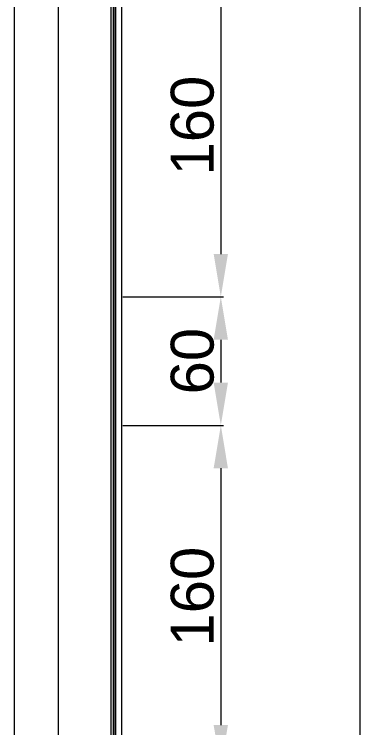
# Model space of a CAD drawing. Header units: millimetres. Extents: x 1359 to 3577, y 1336 to 3557.
# Drawn here: x 3412.1 to 3573.3, y 1698.3 to 2031.6 of the extents above; entities that cross this region are included whole.
import ezdxf

# ---------------------------------------------------------------- set-up
doc = ezdxf.new("R2010")
doc.units = ezdxf.units.MM
doc.layers.add('000-PI-ORMAR', color=2, linetype='Continuous')
doc.layers.add('002-PI-Kabelska kanalica', color=150, linetype='Continuous')
doc.styles.get("Standard").update_dxf_attribs({"font": 'arial.ttf'})

msp = doc.modelspace()

# ---------------------------------------------------------------- linework, layer by layer
at = {"layer": '000-PI-ORMAR', "color": 0, "linetype": 'ByBlock', "lineweight": 0}
msp.add_line((3412.07, 3351.56), (3412.07, 1461.56), dxfattribs=at)
at = {"layer": '002-PI-Kabelska kanalica', "color": 0, "linetype": 'ByBlock', "lineweight": 0}
for p, q in [((3457.07, 3400.66), (3457.07, 1416.16)), ((3458.38, 1416.16), (3458.38, 3400.66)), ((3458.57, 3380.02), (3458.57, 1429.16)), ((3459.35, 3379.96), (3459.35, 1428.96)), ((3462.07, 3379.96), (3462.07, 1428.96)), ((3432.57, 3351.56), (3432.57, 1679.56))]:
    msp.add_line(p, q, dxfattribs=at)
at = {"layer": '002-PI-Kabelska kanalica', "color": 0, "linetype": 'ByBlock', "lineweight": 0, "ltscale": 0.25}
for p, q in [((3573.34, 3383.16), (3573.34, 1426.16)), ((3508.49, 2039.56), (3508.49, 1919.56)), ((3462.7, 1899.56), (3509.74, 1899.56)), ((3462.7, 1899.56), (3509.74, 1899.56)), ((3508.49, 1879.56), (3508.49, 1859.56)), ((3462.7, 1839.56), (3509.74, 1839.56)), ((3462.7, 1839.56), (3509.74, 1839.56)), ((3508.49, 1819.56), (3508.49, 1699.56))]:
    msp.add_line(p, q, dxfattribs=at)
at = {"layer": '002-PI-Kabelska kanalica', "color": 0, "linetype": 'ByBlock', "ltscale": 0.25}
for points in [[(3505.15, 1919.56), (3511.82, 1919.56), (3508.49, 1899.56)], [(3505.15, 1879.56), (3511.82, 1879.56), (3508.49, 1899.56)], [(3505.15, 1859.56), (3511.82, 1859.56), (3508.49, 1839.56)], [(3505.15, 1819.56), (3511.82, 1819.56), (3508.49, 1839.56)], [(3505.15, 1699.56), (3511.82, 1699.56), (3508.49, 1679.56)]]:
    msp.add_solid(points, dxfattribs=at)

# ---------------------------------------------------------------- texts
at = {"layer": '002-PI-Kabelska kanalica', "color": 0, "linetype": 'ByBlock', "lineweight": 0, "ltscale": 0.25, "char_height": 20, "attachment_point": 5, "rotation": 90}
for s, insert in [('160', (3495.27, 1979.56)), ('60', (3495.27, 1869.56)), ('160', (3495.27, 1759.56))]:
    msp.add_mtext(s, dxfattribs=dict(at, insert=insert))

doc.saveas('drawing.dxf')
